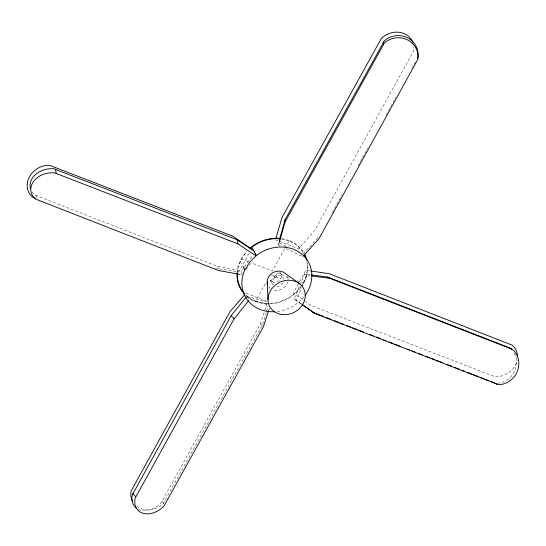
<?xml version="1.0" encoding="UTF-8"?>
<svg xmlns="http://www.w3.org/2000/svg" width="546" height="546" viewBox="0 0 546 546"><rect width="100%" height="100%" fill="white"/><g stroke="black" fill="none" stroke-linecap="round" stroke-linejoin="round"><path stroke-width="0.41" stroke-dasharray="2.73 2.05" d="M237.1 273.273L237.776 267.219L241.086 258.886L246.526 251.385M280.159 245.632L278.651 244.895L279.108 243.263M266.195 312.476L262.667 324.508L163.247 503.685A19.956 17.335 -28.4 0 1 137.415 506.77M266.434 311.677L268.079 306.06M138.234 509.268A19.956 14.687 -41.5 0 0 161.09 502.825L260.483 323.607L267.533 301.993M268.571 310.838L269.615 307.63M269.547 303.644C290.158 303.644 310.64 284.2 307.282 262.947M301.085 303.965L294.137 299.051L299.706 285.763M300.034 284.985L304.62 274.037L310.381 274.788M301.215 303.801L296.355 300.361L301.597 287.851M301.924 287.073L306.838 275.348L310.135 275.778M246.437 295.905L247.932 297.433L255.446 301.617L266.168 282.193M284.637 248.799L272.345 271.028L251.351 262.872M285.039 248.061L289.25 240.438L296.765 244.628L302.614 250.614L304.129 253.562M279.613 272.085A6.299 5.474 -28.4 0 1 281.292 277.32L280.705 278.747A6.299 5.474 -28.4 0 1 273.867 282.221L272.386 281.845L277.88 272.045M249.024 253.344L238.82 271.806L215.342 268.345M332.125 212.701L342.001 194.84M358.053 165.82L367.936 147.952M386.049 115.213L395.925 97.345M411.977 68.325L416.509 60.135M298.416 283.749L293.304 292.984L304.088 300.518M299.59 281.62L305.869 270.263L309.841 270.85M237.421 273.191A35.988 31.258 -28.4 0 1 240.376 261.473L245.134 253.788L246.935 252.013M242.076 273.969L241.523 270.714L243.987 267.342M244.478 266.666L252.859 255.2M246.157 269.39L251.576 261.971M303.262 253.931L318.953 236.52M267.226 303.678L264.114 303.719L255.446 301.617M31.982 191.844A19.956 15.227 -9.6 0 0 34.739 194.97L217.799 266.455L241.523 270.714M240.574 274.488L242.212 274.781M282.159 238.725L289.25 240.438M246.758 296.335L266.735 301.774M267.206 304.361L249.624 299.57L247.236 296.874M241.086 258.886L248.225 261.657M288.657 277.375L276.187 272.529M297.249 280.705L303.61 283.176M271.43 275.061L280.733 278.699M275.471 239.858L278.569 241.059M279.34 241.359L298.696 248.887L314.762 230.289L413.615 50.88A19.956 17.335 -28.4 0 0 413.834 46.929M245.993 293.168L268.441 301.904M279.368 243.127L286.138 246.444M286.179 248.58L301.986 256.32M304.62 274.037L306.838 275.348M294.137 299.051L296.355 300.361M304.777 300.996L311.63 305.774L494.99 376.774A19.956 17.335 -28.4 0 0 517.171 360.067M260.483 323.607L263.349 326.842M162.107 501.474L164.496 504.176M280.603 273.13L282.862 277.307M270.106 280.064L272.358 284.241M240.376 261.473L242.629 265.643M217.799 266.455L218.489 270.529M36.029 195.741L36.445 198.184M278.61 242.758L278.651 244.895M306.879 262.203A35.988 31.258 -28.4 0 1 301.972 284.896M301.522 285.592A35.988 31.258 -28.4 0 1 245.782 294.84M281.013 238.93A35.988 31.258 -28.4 0 1 303.89 253.713M304.074 296.621A35.988 31.258 -28.4 0 1 276.419 311.589M273.355 285.285A6.299 5.474 -28.4 0 1 275.177 275.873A6.299 5.474 -28.4 0 1 283.736 280.009M282.964 282.924A6.299 5.474 -28.4 0 1 276.126 286.397M272.386 281.845A6.299 5.474 -28.4 0 1 269.465 278.788M287.64 277.047A10.729 9.316 -28.4 0 1 288.035 279.477M287.728 282.002A10.729 9.316 -28.4 0 1 272.55 289.708M270.366 288.452A10.729 9.316 -28.4 0 1 268.673 286.677M514.284 353.057A19.956 18.264 -59.5 0 1 497.856 383.251M275.075 277.668A1.194 1.037 -28.4 0 0 276.474 276.18A1.194 1.037 -28.4 0 0 274.522 275.942A1.194 1.037 -28.4 0 0 275.075 277.668"/><path stroke-width="0.82" d="M237.1 273.273C236.445 280.617 239.08 288.581 244.369 293.796M279.293 240.308L284.985 219.888L384.411 40.738A19.956 18.803 -1.1 0 1 407.33 37.708A19.956 18.803 -1.1 0 1 417.84 57.105L417.328 58.647M279.334 242.444L285.026 222.031L384.452 42.881A19.956 18.803 -1.1 0 1 407.371 39.844A19.956 18.803 -1.1 0 1 417.881 59.241L318.994 238.657L303.303 256.067M275.894 238.404L282.009 217.554L381.388 38.357A19.956 17.335 -28.4 0 1 412.858 42.411M268.571 310.838L263.349 326.842L163.957 506.06A19.956 14.687 -41.5 0 1 143.339 513.349A19.956 14.687 -41.5 0 1 135.128 498.205L234.057 318.857L248.587 300.86M246.239 296.976L231.19 315.622L132.262 494.969A19.956 14.687 -41.5 0 0 136.275 508.053M274.747 311.718A35.988 31.258 -28.4 0 1 244.888 269.82L249.645 262.135L256.258 255.63A35.988 31.258 -28.4 0 1 301.61 253.965A35.988 31.258 -28.4 0 1 305.084 295.311M244.942 294.383L229.914 311.766L131.02 491.154A19.956 17.335 -28.4 0 0 132.398 501.03M250.546 248.464L251.747 247.277A35.988 31.258 -28.4 0 1 280.207 238.834M250.184 248.246C258.285 240.752 269.697 237.592 280.583 238.343M311.206 274.897L327.668 277.04L509.438 347.754L512.981 349.904A19.956 18.264 -59.5 0 1 517.164 371.717A19.956 18.264 -59.5 0 1 498.437 384.616L315.103 313.622L302.47 304.948M311.78 275.989L329.886 278.344L511.657 349.058M310.654 270.966L329.347 273.73L512.428 345.236A19.956 17.335 -28.4 0 1 517.506 356.9M239.762 274.345L218.489 270.529L35.429 199.037A19.956 15.227 -9.6 0 1 33.545 181.477A19.956 15.227 -9.6 0 1 54.58 172.836L237.947 243.891L256.013 255.897L255.596 253.453M254.627 251.365L237.257 239.824L53.89 168.762A19.956 15.227 -9.6 0 0 30.624 188.977M35.128 198.314L32.234 196.881A19.956 17.335 -28.4 0 1 29.491 176.658A19.956 17.335 -28.4 0 1 49.666 165.342L233.053 236.295L251.378 249.078M312.885 312.319L314.476 312.933M316.059 313.554L323.996 316.639M326.378 317.567L331.142 319.417M334.316 320.652L338.288 322.195M339.871 322.816L343.844 324.358M347.017 325.593L350.982 327.136M352.573 327.757L356.545 329.299M358.128 329.914L363.684 332.077M370.038 334.548L373.211 335.783M376.385 337.019L380.357 338.561M383.531 339.796L385.913 340.724M389.086 341.96L393.052 343.502M394.642 344.123L400.198 346.28M407.343 349.065L409.725 349.986M412.107 350.914L415.281 352.15M418.454 353.385L422.42 354.927M425.6 356.163L429.565 357.705M431.156 358.326L435.121 359.869M436.711 360.49L442.267 362.646M447.031 364.503L451.788 366.352M454.968 367.588L458.933 369.13M462.107 370.365L464.489 371.294M467.663 372.529L471.635 374.071M473.225 374.692L478.781 376.849M480.364 377.47L484.336 379.013M485.92 379.634L488.301 380.555M490.683 381.483L493.857 382.719M327.668 277.04L329.886 278.344M494.656 383.026L496.874 384.336M509.438 347.754L510.763 348.594A19.956 18.264 -59.5 0 1 511.902 349.733M301.911 304.293L315.103 313.622M299.583 283.756L284.862 273.089A10.729 9.316 -28.4 0 0 272.249 273.13A10.729 9.316 -28.4 0 0 267.588 284.5M231.19 315.622L234.057 318.857M132.808 493.488L135.674 496.73M251.747 247.277L256.258 255.63M243.011 266.339L244.888 269.82M304.511 254.3L306.402 257.992L306.845 260.469M237.257 239.824L237.947 243.891M55.487 169.11L56.177 173.184M267.185 282.064L268.025 299.781M383.36 42.022L383.401 44.158M284.985 219.888L285.026 222.031M304.279 254.436A35.988 31.258 -28.4 0 1 305.862 258.197M243.052 291.782A35.988 31.258 -28.4 0 1 237.38 274.037M282.125 314.578A19.158 16.639 -28.4 0 0 304.545 290.82A19.158 16.639 -28.4 0 0 273.259 287.025A19.158 16.639 -28.4 0 0 282.125 314.578"/></g></svg>
